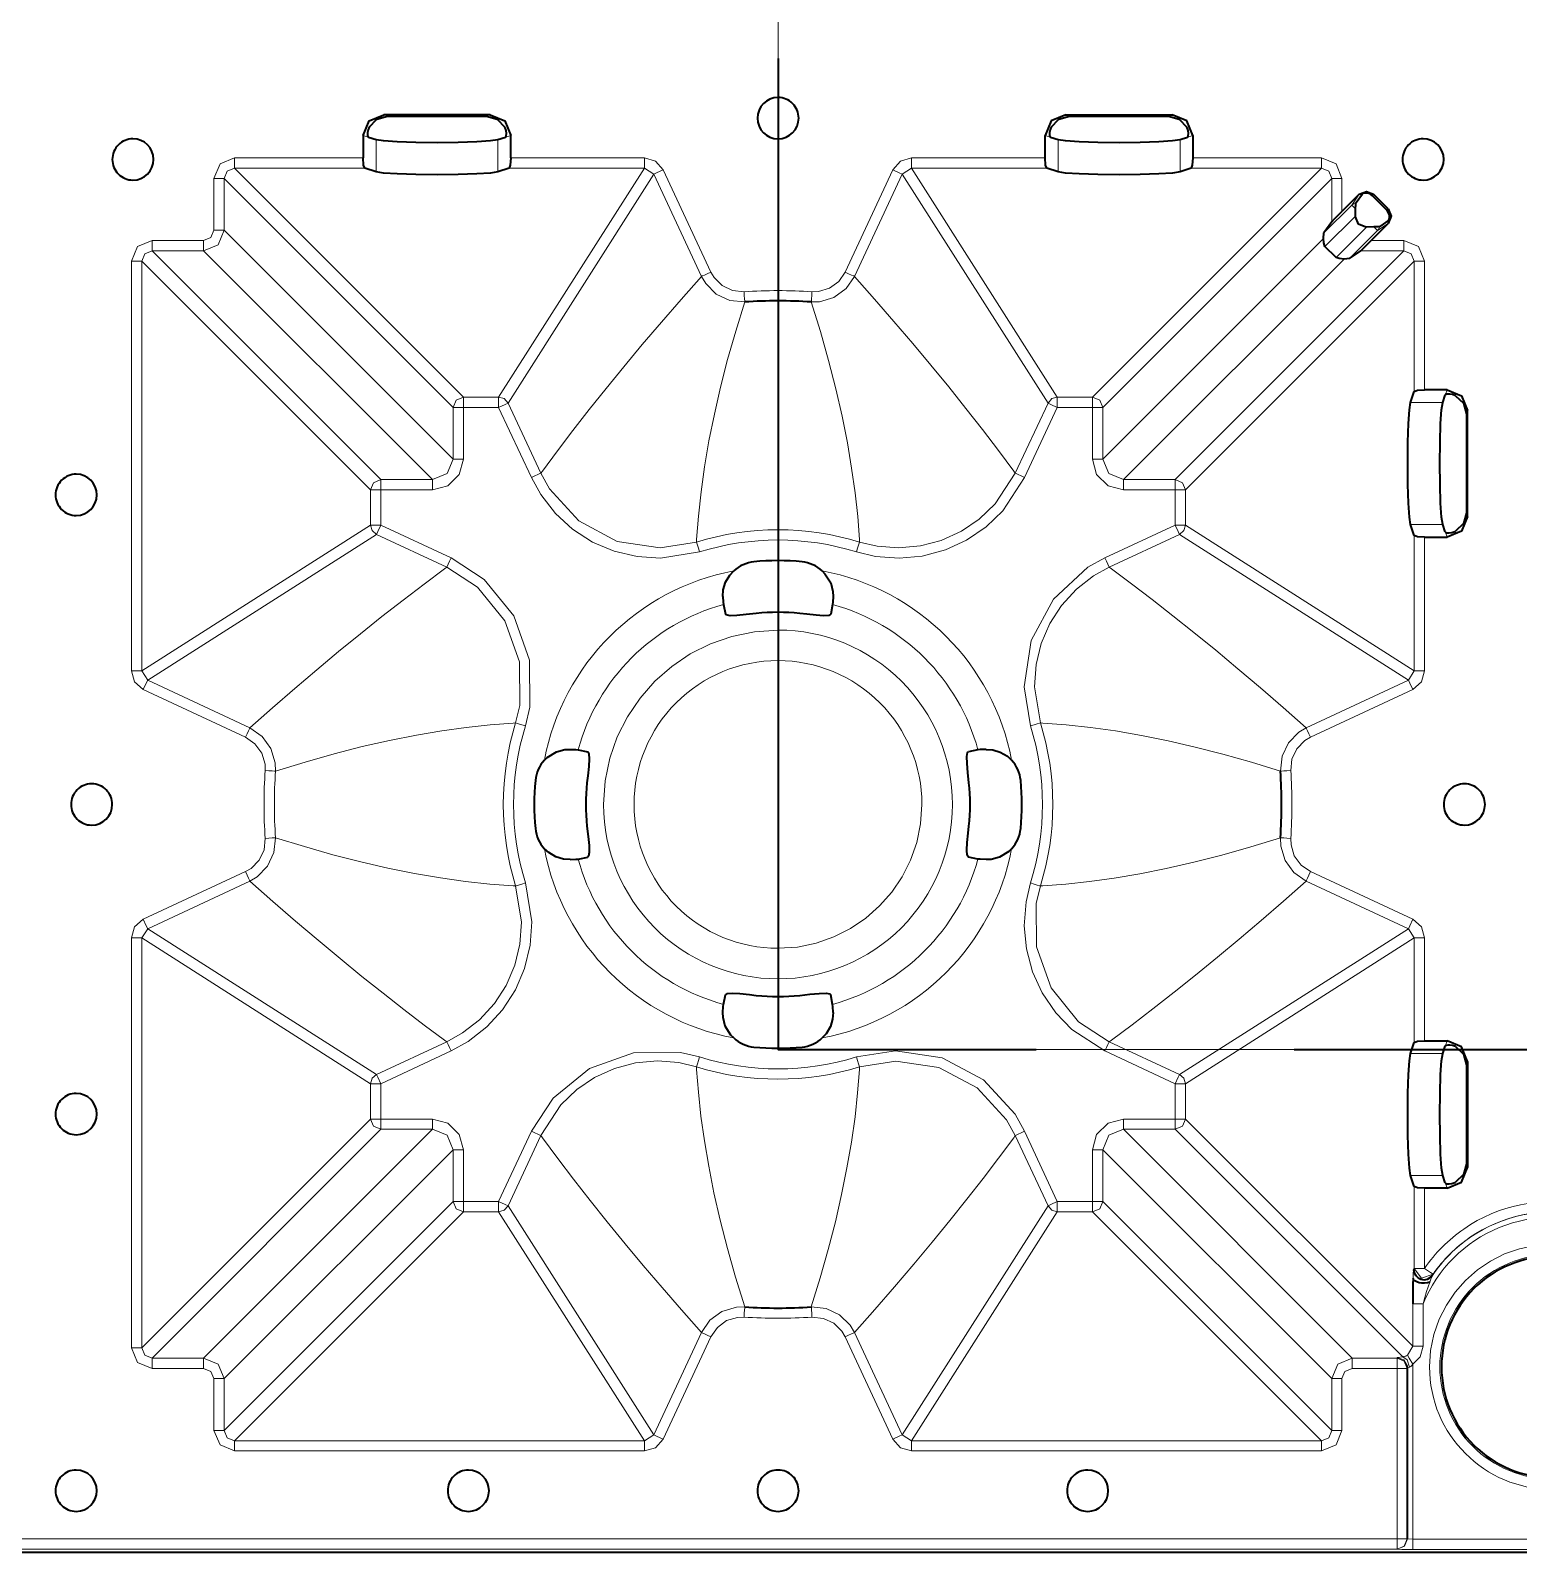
# Model space of a CAD drawing. Header units: millimetres. Extents: x 0 to 2941, y -405 to 1422.
# Drawn here: x 549.1 to 693.3, y 125.7 to 273.2 of the extents above; entities that cross this region are included whole.
import ezdxf

# ---------------------------------------------------------------- set-up
doc = ezdxf.new("R2010")
doc.units = ezdxf.units.MM
doc.layers.add('FINE', color=9, linetype='Continuous')
doc.layers.add('OUTLINE', color=7, linetype='Continuous')

msp = doc.modelspace()

# ---------------------------------------------------------------- linework, layer by layer
at = {"layer": 'FINE', "lineweight": 9}
for p, q in [((621.57, 279.6), (621.57, 256.74)), ((583.39, 265), (583.74, 264.88)), ((593.31, 264.88), (593.67, 265)), ((649.82, 264.88), (649.47, 265)), ((659.75, 265), (659.39, 264.88)), ((581.86, 262.86), (581.38, 263.01)), ((582.62, 259.49), (582.62, 262.59)), ((594.43, 262.59), (594.43, 259.49)), ((595.68, 263.01), (595.19, 262.86)), ((647.46, 263.01), (647.94, 262.86)), ((648.7, 262.59), (648.7, 259.49)), ((660.52, 259.49), (660.52, 262.59)), ((661.27, 262.86), (661.76, 263.01)), ((591.09, 237.67), (568.92, 259.84)), ((568.92, 259.84), (581.54, 259.84)), ((608.63, 259.84), (594.5, 237.67)), ((595.51, 259.84), (608.63, 259.84)), ((608.63, 260.84), (595.68, 260.84)), ((608.63, 259.84), (609.53, 259.26)), ((615.05, 249.78), (610.44, 259.68)), ((633.6, 259.26), (634.51, 259.84)), ((647.46, 260.84), (634.51, 260.84)), ((648.63, 237.67), (634.51, 259.84)), ((634.51, 259.84), (647.62, 259.84)), ((661.59, 259.84), (674.21, 259.84)), ((674.21, 260.84), (661.76, 260.84)), ((566.92, 258.84), (566.92, 253.83)), ((567.92, 258.84), (590.09, 236.67)), ((567.92, 253.83), (567.92, 258.84)), ((595.41, 237.09), (609.53, 259.26)), ((609.53, 259.26), (614.15, 249.36)), ((628.98, 249.36), (633.6, 259.26)), ((653.04, 236.67), (675.21, 258.84)), ((675.21, 258.84), (675.21, 254.64)), ((676.21, 255.66), (676.21, 258.84)), ((677.16, 256.27), (677.86, 257.31)), ((679.27, 257.31), (679.17, 257.16)), ((674.46, 253.57), (677.16, 256.27)), ((677.52, 255.21), (674.56, 252.25)), ((680.54, 255.8), (680.69, 255.9)), ((590.09, 231.66), (567.92, 253.83)), ((675.63, 251.18), (678.58, 254.14)), ((679.65, 253.79), (676.94, 251.08)), ((565.92, 252.84), (560.92, 252.84)), ((674.42, 253.04), (653.04, 231.66)), ((682.21, 252.84), (679.04, 252.84)), ((558.92, 250.84), (558.92, 211.13)), ((559.92, 250.84), (582.09, 228.67)), ((559.92, 211.13), (559.92, 250.84)), ((583.09, 229.67), (560.92, 251.84)), ((655.04, 229.67), (676.41, 251.04)), ((661.04, 228.67), (683.21, 250.84)), ((684.21, 238.38), (684.21, 250.84)), ((591.09, 237.67), (594.5, 237.67)), ((648.63, 237.67), (652.04, 237.67)), ((686.23, 237.9), (686.39, 238.38)), ((590.09, 231.66), (590.09, 236.67)), ((597.67, 229.86), (594.5, 236.67)), ((644.56, 230.28), (647.73, 237.09)), ((653.04, 236.67), (653.04, 231.66)), ((682.86, 237.14), (685.97, 237.14)), ((688.37, 236.37), (688.26, 236.02)), ((598.58, 230.28), (598.74, 230.5)), ((644.4, 230.5), (644.56, 230.28)), ((582.09, 225.26), (582.09, 228.67)), ((583.09, 229.67), (588.1, 229.67)), ((583.09, 228.67), (583.09, 225.26)), ((588.1, 228.67), (583.09, 228.67)), ((655.04, 229.67), (660.04, 229.67)), ((661.04, 228.67), (661.04, 225.26)), ((688.26, 226.44), (688.37, 226.09)), ((582.09, 225.26), (559.92, 211.13)), ((589.47, 221.18), (582.67, 224.35)), ((583.09, 225.26), (589.89, 222.08)), ((653.24, 222.08), (660.04, 225.26)), ((660.46, 224.35), (653.66, 221.18)), ((660.46, 224.35), (682.64, 210.23)), ((683.21, 211.13), (661.04, 225.26)), ((685.97, 225.32), (682.86, 225.32)), ((683.21, 224.25), (683.21, 211.13)), ((686.39, 224.08), (686.23, 224.56)), ((613.68, 223.86), (613.66, 223.61)), ((629.47, 223.61), (629.46, 223.86)), ((684.21, 211.13), (684.21, 224.08)), ((589.26, 221.02), (589.47, 221.18)), ((653.66, 221.18), (653.88, 221.02)), ((560.5, 210.23), (559.92, 211.13)), ((683.21, 211.13), (682.64, 210.23)), ((570.4, 205.61), (560.5, 210.23)), ((682.64, 210.23), (672.73, 205.61)), ((560.07, 209.32), (569.98, 204.7)), ((673.16, 204.7), (683.06, 209.32)), ((596.15, 206.09), (595.9, 206.08)), ((647.24, 206.08), (646.99, 206.09)), ((569.98, 191.68), (560.07, 187.06)), ((560.5, 186.15), (570.4, 190.77)), ((595.9, 190.3), (596.15, 190.29)), ((646.99, 190.29), (647.24, 190.3)), ((672.73, 190.77), (682.64, 186.15)), ((559.92, 185.25), (560.5, 186.15)), ((582.67, 172.03), (560.5, 186.15)), ((682.64, 186.15), (660.46, 172.03)), ((682.64, 186.15), (683.21, 185.25)), ((559.92, 185.25), (582.09, 171.12)), ((559.92, 145.54), (559.92, 185.25)), ((661.04, 171.12), (683.21, 185.25)), ((683.21, 185.25), (683.21, 175.13)), ((684.21, 175.3), (684.21, 185.25)), ((582.67, 172.03), (589.47, 175.2)), ((589.89, 174.3), (583.09, 171.12)), ((589.47, 175.2), (589.26, 175.36)), ((653.88, 175.36), (653.66, 175.2)), ((653.66, 175.2), (660.46, 172.03)), ((685.97, 174.06), (682.86, 174.06)), ((686.39, 175.3), (686.23, 174.82)), ((613.66, 172.77), (613.68, 172.52)), ((629.46, 172.52), (629.47, 172.77)), ((688.26, 172.94), (688.37, 173.29)), ((582.09, 167.71), (582.09, 171.12)), ((661.04, 171.12), (661.04, 167.71)), ((582.09, 167.71), (559.92, 145.54)), ((588.1, 166.72), (565.92, 144.54)), ((588.1, 166.72), (583.09, 166.72)), ((660.04, 166.72), (655.04, 166.72)), ((677.21, 144.54), (655.04, 166.72)), ((660.04, 166.72), (682.09, 144.67)), ((683.07, 145.69), (661.04, 167.71)), ((598.74, 165.88), (598.58, 166.1)), ((644.56, 166.1), (644.4, 165.88)), ((647.73, 159.29), (644.56, 166.1)), ((645.46, 166.52), (648.63, 159.71)), ((567.92, 142.55), (590.09, 164.72)), ((590.09, 159.71), (590.09, 164.72)), ((591.09, 164.72), (591.09, 159.71)), ((653.04, 164.72), (675.21, 142.55)), ((653.04, 164.72), (653.04, 159.71)), ((682.86, 162.24), (685.97, 162.24)), ((688.37, 163.01), (688.26, 163.36)), ((683.21, 161.17), (683.21, 153.24)), ((684.21, 153.24), (684.21, 161)), ((686.23, 161.48), (686.39, 161)), ((590.09, 159.71), (567.92, 137.54)), ((609.53, 137.12), (595.41, 159.29)), ((647.73, 159.29), (633.6, 137.12)), ((675.21, 137.54), (653.04, 159.71)), ((568.92, 136.54), (591.09, 158.72)), ((594.5, 158.72), (591.09, 158.72)), ((594.5, 158.72), (608.63, 136.54)), ((634.51, 136.54), (648.63, 158.72)), ((652.04, 158.72), (648.63, 158.72)), ((652.04, 158.72), (674.21, 136.54)), ((683.07, 149.81), (683.07, 145.69)), ((684.07, 145.69), (684.07, 149.81)), ((614.15, 147.02), (609.53, 137.12)), ((628.08, 146.6), (632.7, 136.7)), ((633.6, 137.12), (628.98, 147.02)), ((565.92, 144.54), (560.92, 144.54)), ((681.54, 144.54), (677.21, 144.54)), ((681.56, 144.6), (681.54, 144.54)), ((682.09, 144.67), (681.56, 144.6)), ((683.07, 145.69), (682.57, 144.82)), ((677.21, 143.55), (681.54, 143.55)), ((681.54, 143.55), (681.54, 127.03)), ((682.54, 143.55), (682.56, 143.6)), ((682.54, 127.03), (682.54, 143.55)), ((682.56, 143.6), (682.55, 143.76)), ((682.56, 143.6), (682.74, 143.67)), ((566.92, 142.55), (566.92, 137.54)), ((567.92, 137.54), (567.92, 142.55)), ((675.21, 142.55), (675.21, 137.54)), ((608.63, 136.54), (568.92, 136.54)), ((609.53, 137.12), (608.63, 136.54)), ((634.51, 136.54), (633.6, 137.12)), ((674.21, 136.54), (634.51, 136.54)), ((568.92, 135.55), (608.63, 135.55)), ((634.51, 135.55), (674.21, 135.55)), ((681.54, 127.03), (131.57, 127.03)), ((682.56, 127.02), (682.54, 127.03)), ((683.06, 127.01), (682.56, 127.02)), ((681.54, 126.03), (681.56, 126.02)), ((710.08, 126.01), (683.06, 126.01))]:
    msp.add_line(p, q, dxfattribs=at)
for points in [[(581.38, 260.84), (568.92, 260.84), (567.51, 260.25), (566.92, 258.84)], [(567.92, 258.84), (568.21, 259.55), (568.92, 259.84)], [(568.92, 260.84), (568.92, 260.15), (568.92, 259.84)], [(608.63, 260.84), (608.63, 260.15), (608.63, 259.84)], [(610.44, 259.68), (609.7, 260.52), (608.63, 260.84)], [(610.44, 259.68), (609.81, 259.39), (609.53, 259.26)], [(632.7, 259.68), (628.08, 249.78), (627.45, 248.86), (626.55, 248.21), (625.48, 247.89), (624.86, 247.87)], [(634.51, 260.84), (633.43, 260.52), (632.7, 259.68)], [(632.7, 259.68), (633.32, 259.39), (633.6, 259.26)], [(634.51, 260.84), (634.51, 260.15), (634.51, 259.84)], [(674.21, 259.84), (652.04, 237.67), (652.75, 237.37), (653.04, 236.67)], [(674.21, 260.84), (674.21, 260.15), (674.21, 259.84)], [(676.21, 258.84), (675.63, 260.25), (674.21, 260.84)], [(674.21, 259.84), (674.92, 259.55), (675.21, 258.84)], [(566.92, 258.84), (567.61, 258.84), (567.92, 258.84)], [(633.6, 259.26), (647.73, 237.09), (648.1, 237.51), (648.63, 237.67)], [(676.21, 258.84), (675.52, 258.84), (675.21, 258.84)], [(677.16, 256.27), (677.35, 256.42), (677.57, 256.51)], [(677.16, 256.27), (677.26, 256.17), (677.52, 255.91)], [(565.92, 251.84), (567.33, 252.42), (567.92, 253.83)], [(566.92, 253.83), (566.63, 253.13), (565.92, 252.84)], [(566.92, 253.83), (567.61, 253.83), (567.92, 253.83)], [(679.29, 254.15), (679.55, 253.89), (679.65, 253.79)], [(680.69, 254.48), (679.65, 253.79), (679.79, 253.98), (679.89, 254.19)], [(560.92, 252.84), (559.51, 252.25), (558.92, 250.84)], [(560.92, 252.84), (560.92, 252.15), (560.92, 251.84)], [(565.92, 252.84), (565.92, 252.15), (565.92, 251.84)], [(682.21, 251.84), (682.21, 252.15), (682.21, 252.84)], [(684.21, 250.84), (683.63, 252.25), (682.21, 252.84)], [(558.92, 250.84), (559.61, 250.84), (559.92, 250.84)], [(559.92, 250.84), (560.21, 251.55), (560.92, 251.84)], [(560.92, 251.84), (565.92, 251.84), (588.1, 229.67)], [(678.02, 251.84), (682.21, 251.84), (660.04, 229.67)], [(682.21, 251.84), (682.92, 251.55), (683.21, 250.84), (683.21, 238.22)], [(684.21, 250.84), (683.52, 250.84), (683.21, 250.84)], [(614.15, 249.36), (612.18, 247.12), (610.27, 244.92), (608.42, 242.75), (606.63, 240.61), (604.91, 238.5), (603.27, 236.45), (601.7, 234.44), (600.19, 232.46), (598.74, 230.5)], [(615.05, 249.78), (614.72, 249.62), (614.43, 249.49), (614.23, 249.4), (614.15, 249.36)], [(614.15, 249.36), (614.56, 248.66), (615.59, 247.64), (616.9, 247.02), (618.34, 246.88)], [(618.28, 247.87), (617.17, 247.99), (616.16, 248.46), (615.37, 249.24), (615.05, 249.78)], [(624.79, 246.88), (625.6, 246.9), (626.99, 247.31), (628.16, 248.17), (628.98, 249.36)], [(628.08, 249.78), (628.41, 249.62), (628.7, 249.49), (628.9, 249.4), (628.98, 249.36)], [(644.4, 230.5), (642.92, 232.49), (641.38, 234.51), (639.77, 236.57), (638.11, 238.65), (636.38, 240.76), (634.62, 242.87), (632.8, 245), (630.92, 247.16), (628.98, 249.36)], [(618.28, 247.87), (618.3, 247.5), (618.32, 247.19), (618.34, 246.97), (618.34, 246.88)], [(624.86, 247.87), (624.83, 247.5), (624.81, 247.19), (624.8, 246.97), (624.79, 246.88)], [(613.68, 223.86), (613.85, 226.12), (614.11, 228.47), (614.45, 230.9), (614.88, 233.41), (615.4, 236), (616, 238.62), (616.69, 241.3), (617.47, 244.06), (618.34, 246.88)], [(624.79, 246.88), (625.68, 244.01), (626.47, 241.21), (627.17, 238.47), (627.77, 235.82), (628.29, 233.23), (628.7, 230.77), (629.04, 228.38), (629.29, 226.08), (629.46, 223.86)], [(621.57, 243.03), (621.57, 174.46), (696.57, 174.46)], [(590.09, 236.67), (590.39, 237.37), (591.09, 237.67)], [(591.09, 236.67), (591.09, 237.35), (591.09, 237.67)], [(594.5, 236.67), (594.5, 237.35), (594.5, 237.67)], [(594.5, 237.67), (595.04, 237.51), (595.41, 237.09), (598.58, 230.28)], [(648.63, 236.67), (648.63, 237.35), (648.63, 237.67)], [(652.04, 236.67), (652.04, 237.35), (652.04, 237.67)], [(594.5, 236.67), (591.09, 236.67), (591.09, 231.66), (590.69, 230.16), (589.59, 229.07), (588.1, 228.67)], [(591.09, 236.67), (590.4, 236.67), (590.09, 236.67)], [(594.5, 236.67), (595.12, 236.96), (595.41, 237.09)], [(652.04, 231.66), (652.04, 236.67), (648.63, 236.67), (645.46, 229.86)], [(648.63, 236.67), (648.01, 236.96), (647.73, 237.09)], [(653.04, 236.67), (652.73, 236.67), (652.04, 236.67)], [(588.1, 229.67), (589.51, 230.25), (590.09, 231.66)], [(591.09, 231.66), (590.4, 231.66), (590.09, 231.66)], [(655.04, 228.67), (653.54, 229.07), (652.44, 230.16), (652.04, 231.66)], [(653.04, 231.66), (652.73, 231.66), (652.04, 231.66)], [(653.04, 231.66), (653.62, 230.25), (655.04, 229.67)], [(597.67, 229.86), (598.01, 230.02), (598.3, 230.15), (598.49, 230.25), (598.58, 230.28)], [(598.58, 230.28), (599.42, 228.76), (602.28, 225.66), (605.99, 223.68), (610.15, 223.05), (613.66, 223.61)], [(629.47, 223.61), (631.17, 223.21), (633.25, 223.04), (635.38, 223.24), (637.39, 223.77), (639.34, 224.66), (641.07, 225.83), (642.61, 227.31), (644.56, 230.28)], [(645.46, 229.86), (645.13, 230.02), (644.84, 230.15), (644.64, 230.25), (644.56, 230.28)], [(582.09, 228.67), (582.39, 229.37), (583.09, 229.67)], [(583.09, 228.67), (582.4, 228.67), (582.09, 228.67)], [(583.09, 228.67), (583.09, 229.35), (583.09, 229.67)], [(588.1, 228.67), (588.1, 229.35), (588.1, 229.67)], [(613.96, 222.66), (610.17, 222.05), (607.93, 222.2), (605.68, 222.74), (603.61, 223.62), (601.67, 224.87), (600.01, 226.39), (598.59, 228.21), (597.67, 229.86)], [(645.46, 229.86), (643.36, 226.65), (641.74, 225.09), (639.83, 223.79), (637.79, 222.85), (635.55, 222.25), (633.32, 222.05), (631.01, 222.22), (629.17, 222.66)], [(655.04, 229.67), (655.04, 229.35), (655.04, 228.67)], [(660.04, 225.26), (660.04, 228.67), (655.04, 228.67)], [(660.04, 229.67), (660.04, 229.35), (660.04, 228.67)], [(660.04, 229.67), (660.75, 229.37), (661.04, 228.67)], [(661.04, 228.67), (660.73, 228.67), (660.04, 228.67)], [(560.5, 210.23), (582.67, 224.35), (582.25, 224.72), (582.09, 225.26)], [(583.09, 225.26), (582.4, 225.26), (582.09, 225.26)], [(583.09, 225.26), (582.8, 224.63), (582.67, 224.35)], [(661.04, 225.26), (660.73, 225.26), (660.04, 225.26)], [(660.46, 224.35), (660.33, 224.63), (660.04, 225.26)], [(661.04, 225.26), (660.88, 224.72), (660.46, 224.35)], [(613.96, 222.66), (613.85, 223.01), (613.76, 223.31), (613.69, 223.52), (613.66, 223.61)], [(629.17, 222.66), (629.28, 223.01), (629.38, 223.31), (629.44, 223.52), (629.47, 223.61)], [(589.89, 222.08), (589.74, 221.75), (589.6, 221.46), (589.51, 221.26), (589.47, 221.18)], [(589.89, 222.08), (593.11, 219.99), (595.97, 216.46), (597.5, 212.18), (597.53, 207.63), (597.1, 205.8)], [(646.03, 205.8), (645.42, 209.58), (646.11, 214.08), (648.25, 218.09), (651.59, 221.17), (653.24, 222.08)], [(653.66, 221.18), (653.62, 221.26), (653.53, 221.46), (653.39, 221.75), (653.24, 222.08)], [(589.26, 221.02), (587.27, 219.54), (585.24, 218), (583.19, 216.4), (581.11, 214.73), (579, 213), (576.89, 211.24), (574.76, 209.42), (572.59, 207.55), (570.4, 205.61)], [(596.15, 206.09), (596.55, 207.79), (596.52, 212), (595.1, 215.97), (592.45, 219.24), (589.47, 221.18)], [(653.66, 221.18), (652.13, 220.33), (650.49, 219.06), (649.04, 217.48), (647.9, 215.73), (647.06, 213.77), (646.57, 211.74), (646.42, 209.6), (646.99, 206.09)], [(672.73, 205.61), (670.5, 207.58), (668.3, 209.49), (666.13, 211.34), (663.99, 213.13), (661.87, 214.85), (659.83, 216.48), (657.82, 218.06), (655.83, 219.57), (653.88, 221.02)], [(558.92, 211.13), (559.61, 211.13), (559.92, 211.13)], [(558.92, 211.13), (559.23, 210.06), (560.07, 209.32)], [(683.06, 209.32), (683.9, 210.06), (684.21, 211.13)], [(684.21, 211.13), (683.52, 211.13), (683.21, 211.13)], [(560.07, 209.32), (560.36, 209.94), (560.5, 210.23)], [(683.06, 209.32), (682.77, 209.94), (682.64, 210.23)], [(569.98, 204.7), (570.13, 205.04), (570.27, 205.33), (570.36, 205.53), (570.4, 205.61)], [(572.88, 201.41), (572.86, 202.23), (572.44, 203.61), (571.59, 204.78), (570.4, 205.61)], [(572.88, 201.41), (575.75, 202.3), (578.55, 203.09), (581.28, 203.79), (583.94, 204.39), (586.53, 204.91), (588.99, 205.33), (591.37, 205.66), (593.68, 205.91), (595.9, 206.08)], [(597.1, 205.8), (596.75, 205.91), (596.44, 206), (596.23, 206.07), (596.15, 206.09)], [(646.99, 206.09), (646.9, 206.07), (646.69, 206), (646.39, 205.91), (646.03, 205.8)], [(647.24, 206.08), (649.5, 205.91), (651.85, 205.65), (654.28, 205.31), (656.79, 204.88), (659.38, 204.35), (662, 203.75), (664.68, 203.06), (667.43, 202.28), (670.25, 201.41)], [(672.73, 205.61), (672.03, 205.2), (671.02, 204.17), (670.4, 202.86), (670.25, 201.41)], [(673.16, 204.7), (673, 205.04), (672.86, 205.33), (672.77, 205.53), (672.73, 205.61)], [(569.98, 204.7), (570.89, 204.07), (571.55, 203.17), (571.87, 202.1), (571.88, 201.48)], [(671.25, 201.48), (671.36, 202.59), (671.84, 203.59), (672.62, 204.39), (673.16, 204.7)], [(571.88, 201.48), (572.25, 201.46), (572.57, 201.44), (572.79, 201.42), (572.88, 201.41)], [(671.25, 201.48), (670.88, 201.46), (670.56, 201.44), (670.34, 201.42), (670.25, 201.41)], [(571.88, 194.9), (571.77, 193.79), (571.3, 192.79), (570.52, 191.99), (569.98, 191.68)], [(570.4, 190.77), (571.1, 191.18), (572.12, 192.22), (572.73, 193.53), (572.88, 194.97)], [(571.88, 194.9), (572.25, 194.92), (572.57, 194.95), (572.79, 194.96), (572.88, 194.97)], [(595.9, 190.3), (593.64, 190.48), (591.29, 190.73), (588.86, 191.07), (586.34, 191.51), (583.75, 192.03), (581.14, 192.63), (578.45, 193.32), (575.7, 194.1), (572.88, 194.97)], [(670.25, 194.97), (667.38, 194.08), (664.58, 193.29), (661.85, 192.59), (659.19, 191.99), (656.61, 191.47), (654.14, 191.05), (651.76, 190.72), (649.46, 190.47), (647.24, 190.3)], [(671.25, 194.9), (670.88, 194.92), (670.56, 194.95), (670.34, 194.96), (670.25, 194.97)], [(670.25, 194.97), (670.28, 194.15), (670.69, 192.77), (671.54, 191.6), (672.73, 190.77)], [(683.06, 187.06), (673.16, 191.68), (672.24, 192.31), (671.59, 193.21), (671.27, 194.28), (671.25, 194.9)], [(569.98, 191.68), (570.13, 191.34), (570.27, 191.06), (570.36, 190.86), (570.4, 190.77)], [(570.4, 190.77), (572.63, 188.8), (574.83, 186.89), (577.01, 185.04), (579.15, 183.25), (581.26, 181.53), (583.3, 179.9), (585.32, 178.33), (587.3, 176.81), (589.26, 175.36)], [(589.47, 175.2), (591, 176.05), (592.65, 177.32), (594.1, 178.9), (595.23, 180.65), (596.07, 182.62), (596.56, 184.64), (596.71, 186.78), (596.15, 190.29)], [(597.1, 190.58), (597.71, 186.8), (597.56, 184.55), (597.02, 182.3), (596.14, 180.23), (594.89, 178.29), (593.37, 176.63), (591.54, 175.21), (589.89, 174.3)], [(597.1, 190.58), (596.75, 190.47), (596.44, 190.38), (596.23, 190.31), (596.15, 190.29)], [(653.24, 174.3), (650.03, 176.39), (648.47, 178.01), (647.16, 179.93), (646.23, 181.97), (645.63, 184.2), (645.42, 186.44), (645.6, 188.75), (646.03, 190.58)], [(646.99, 190.29), (646.9, 190.31), (646.69, 190.38), (646.39, 190.47), (646.03, 190.58)], [(646.99, 190.29), (646.59, 188.59), (646.61, 184.38), (648.03, 180.41), (650.69, 177.14), (653.66, 175.2)], [(653.88, 175.36), (655.87, 176.84), (657.89, 178.38), (659.94, 179.99), (662.02, 181.65), (664.14, 183.38), (666.24, 185.14), (668.38, 186.96), (670.54, 188.83), (672.73, 190.77)], [(673.16, 191.68), (673, 191.34), (672.86, 191.06), (672.77, 190.86), (672.73, 190.77)], [(560.07, 187.06), (559.23, 186.32), (558.92, 185.25)], [(560.07, 187.06), (560.36, 186.44), (560.5, 186.15)], [(683.06, 187.06), (682.77, 186.44), (682.64, 186.15)], [(684.21, 185.25), (683.9, 186.32), (683.06, 187.06)], [(558.92, 185.25), (559.61, 185.25), (559.92, 185.25)], [(558.92, 185.25), (558.92, 145.54), (559.51, 144.13), (560.92, 143.55)], [(684.21, 185.25), (683.52, 185.25), (683.21, 185.25)], [(589.89, 174.3), (589.74, 174.63), (589.6, 174.92), (589.51, 175.12), (589.47, 175.2)], [(597.67, 166.52), (599.77, 169.73), (603.3, 172.59), (607.58, 174.13), (612.12, 174.16), (613.96, 173.72)], [(629.17, 173.72), (632.96, 174.33), (637.46, 173.65), (641.47, 171.51), (644.55, 168.17), (645.46, 166.52)], [(653.66, 175.2), (653.62, 175.12), (653.53, 174.92), (653.39, 174.63), (653.24, 174.3)], [(655.04, 167.71), (660.04, 167.71), (660.04, 171.12), (653.24, 174.3)], [(613.66, 172.77), (611.96, 173.17), (609.89, 173.34), (607.75, 173.14), (605.74, 172.61), (603.79, 171.72), (602.07, 170.56), (600.52, 169.07), (598.58, 166.1)], [(613.66, 172.77), (613.69, 172.86), (613.76, 173.07), (613.85, 173.37), (613.96, 173.72)], [(629.47, 172.77), (629.44, 172.86), (629.38, 173.07), (629.28, 173.37), (629.17, 173.72)], [(644.56, 166.1), (643.71, 167.62), (640.86, 170.72), (637.14, 172.7), (632.98, 173.33), (629.47, 172.77)], [(582.09, 171.12), (582.25, 171.66), (582.67, 172.03)], [(583.09, 171.12), (582.4, 171.12), (582.09, 171.12)], [(583.09, 171.12), (582.8, 171.75), (582.67, 172.03)], [(583.09, 171.12), (583.09, 167.71), (588.1, 167.71)], [(618.34, 149.5), (617.46, 152.37), (616.67, 155.17), (615.97, 157.91), (615.36, 160.57), (614.85, 163.15), (614.43, 165.61), (614.1, 168), (613.85, 170.3), (613.68, 172.52)], [(629.46, 172.52), (629.28, 170.26), (629.03, 167.91), (628.68, 165.48), (628.25, 162.97), (627.73, 160.38), (627.13, 157.76), (626.44, 155.08), (625.66, 152.32), (624.79, 149.5)], [(660.46, 172.03), (660.33, 171.75), (660.04, 171.12)], [(661.04, 171.12), (660.73, 171.12), (660.04, 171.12)], [(660.46, 172.03), (660.88, 171.66), (661.04, 171.12)], [(560.92, 144.54), (583.09, 166.72), (582.39, 167.01), (582.09, 167.71)], [(583.09, 167.71), (582.4, 167.71), (582.09, 167.71)], [(583.09, 167.71), (583.09, 167.03), (583.09, 166.72)], [(588.1, 167.71), (589.59, 167.31), (590.69, 166.22), (591.09, 164.72)], [(588.1, 167.71), (588.1, 167.03), (588.1, 166.72)], [(590.09, 164.72), (589.51, 166.13), (588.1, 166.72)], [(652.04, 164.72), (652.44, 166.22), (653.54, 167.31), (655.04, 167.71)], [(655.04, 166.72), (653.62, 166.13), (653.04, 164.72)], [(655.04, 166.72), (655.04, 167.03), (655.04, 167.71)], [(661.04, 167.71), (660.73, 167.71), (660.04, 167.71)], [(660.04, 166.72), (660.04, 167.03), (660.04, 167.71)], [(661.04, 167.71), (660.75, 167.01), (660.04, 166.72)], [(591.09, 159.71), (594.5, 159.71), (597.67, 166.52)], [(598.58, 166.1), (595.41, 159.29), (595.04, 158.87), (594.5, 158.72)], [(598.58, 166.1), (598.49, 166.14), (598.3, 166.23), (598.01, 166.36), (597.67, 166.52)], [(598.74, 165.88), (600.22, 163.89), (601.76, 161.87), (603.36, 159.82), (605.03, 157.73), (606.76, 155.62), (608.51, 153.51), (610.33, 151.38), (612.21, 149.22), (614.15, 147.02)], [(628.98, 147.02), (630.96, 149.26), (632.87, 151.46), (634.72, 153.63), (636.5, 155.77), (638.23, 157.88), (639.86, 159.93), (641.43, 161.94), (642.94, 163.93), (644.4, 165.88)], [(644.56, 166.1), (644.64, 166.14), (644.84, 166.23), (645.13, 166.36), (645.46, 166.52)], [(591.09, 164.72), (590.4, 164.72), (590.09, 164.72)], [(648.63, 159.71), (652.04, 159.71), (652.04, 164.72)], [(653.04, 164.72), (652.73, 164.72), (652.04, 164.72)], [(591.09, 159.71), (590.4, 159.71), (590.09, 159.71)], [(591.09, 158.72), (590.39, 159.01), (590.09, 159.71)], [(591.09, 158.72), (591.09, 159.03), (591.09, 159.71)], [(595.41, 159.29), (595.12, 159.42), (594.5, 159.71)], [(594.5, 158.72), (594.5, 159.03), (594.5, 159.71)], [(647.73, 159.29), (648.01, 159.42), (648.63, 159.71)], [(648.63, 158.72), (648.1, 158.87), (647.73, 159.29)], [(648.63, 158.72), (648.63, 159.03), (648.63, 159.71)], [(653.04, 159.71), (652.73, 159.71), (652.04, 159.71)], [(652.04, 158.72), (652.04, 159.03), (652.04, 159.71)], [(653.04, 159.71), (652.75, 159.01), (652.04, 158.72)], [(683.21, 153.24), (683.15, 153.12), (683.13, 153.01), (683.12, 152.8), (683.1, 152.26)], [(684.21, 153.24), (683.52, 153.24), (683.21, 153.24)], [(683.21, 153.24), (683.92, 152.29), (685.03, 152.67)], [(684.21, 153.24), (684.79, 152.84), (685.03, 152.67)], [(684.71, 151.89), (684.82, 152.19), (684.9, 152.39), (684.95, 152.5), (684.97, 152.54), (684.98, 152.56)], [(684.98, 152.56), (685.03, 152.67), (685.03, 152.67)], [(684.07, 149.81), (684.23, 150.41), (684.41, 151), (684.55, 151.44), (684.71, 151.89)], [(618.34, 149.5), (617.53, 149.48), (616.14, 149.07), (614.97, 148.21), (614.15, 147.02)], [(618.28, 148.51), (618.3, 148.88), (618.32, 149.19), (618.34, 149.41), (618.34, 149.5)], [(624.86, 148.51), (624.83, 148.88), (624.81, 149.19), (624.8, 149.41), (624.79, 149.5)], [(628.98, 147.02), (628.57, 147.72), (627.54, 148.74), (626.23, 149.36), (624.79, 149.5)], [(683.07, 149.81), (683.38, 149.81), (684.07, 149.81)], [(610.44, 136.7), (615.05, 146.6), (615.69, 147.52), (616.59, 148.17), (617.65, 148.49), (618.28, 148.51)], [(624.86, 148.51), (625.96, 148.39), (626.97, 147.92), (627.76, 147.14), (628.08, 146.6)], [(615.05, 146.6), (614.72, 146.76), (614.43, 146.89), (614.23, 146.99), (614.15, 147.02)], [(628.08, 146.6), (628.41, 146.76), (628.7, 146.89), (628.9, 146.99), (628.98, 147.02)], [(558.92, 145.54), (559.61, 145.54), (559.92, 145.54)], [(560.92, 144.54), (560.21, 144.83), (559.92, 145.54)], [(560.92, 143.55), (560.92, 144.23), (560.92, 144.54)], [(565.92, 143.55), (565.92, 144.23), (565.92, 144.54)], [(567.92, 142.55), (567.33, 143.96), (565.92, 144.54)], [(677.21, 144.54), (675.8, 143.96), (675.21, 142.55)], [(677.21, 143.55), (677.21, 144.23), (677.21, 144.54)], [(681.54, 143.55), (681.54, 144.23), (681.54, 144.54)], [(682.54, 143.55), (682.25, 144.25), (681.54, 144.54)], [(682.55, 143.76), (682.21, 144.36), (681.56, 144.6)], [(682.57, 144.82), (682.43, 144.75), (682.38, 144.73), (682.21, 144.69), (682.18, 144.68), (682.09, 144.67)], [(682.74, 143.67), (682.54, 144.36), (682.09, 144.67)], [(682.57, 144.82), (682.72, 144.54), (683.06, 143.95)], [(683.06, 143.95), (683.8, 144.68), (684.07, 145.69)], [(683.07, 145.69), (683.38, 145.69), (684.07, 145.69)], [(560.92, 143.55), (565.92, 143.55), (566.63, 143.25), (566.92, 142.55)], [(676.21, 137.54), (676.21, 142.55), (676.5, 143.25), (677.21, 143.55)], [(682.54, 143.55), (682.24, 143.55), (681.54, 143.55)], [(682.74, 143.67), (682.76, 143.67), (682.79, 143.69), (682.88, 143.74), (682.93, 143.78), (683.06, 143.95)], [(683.06, 143.95), (683.06, 127.01), (710.08, 127.01)], [(566.92, 142.55), (567.61, 142.55), (567.92, 142.55)], [(676.21, 142.55), (675.52, 142.55), (675.21, 142.55)], [(566.92, 137.54), (567.61, 137.54), (567.92, 137.54)], [(566.92, 137.54), (567.51, 136.13), (568.92, 135.55)], [(568.92, 136.54), (568.21, 136.83), (567.92, 137.54)], [(675.21, 137.54), (674.92, 136.83), (674.21, 136.54)], [(674.21, 135.55), (675.63, 136.13), (676.21, 137.54)], [(676.21, 137.54), (675.52, 137.54), (675.21, 137.54)], [(568.92, 135.55), (568.92, 136.23), (568.92, 136.54)], [(608.63, 135.55), (609.7, 135.86), (610.44, 136.7)], [(608.63, 135.55), (608.63, 136.23), (608.63, 136.54)], [(610.44, 136.7), (609.81, 136.99), (609.53, 137.12)], [(632.7, 136.7), (633.32, 136.99), (633.6, 137.12)], [(632.7, 136.7), (633.43, 135.86), (634.51, 135.55)], [(634.51, 135.55), (634.51, 136.23), (634.51, 136.54)], [(674.21, 135.55), (674.21, 136.23), (674.21, 136.54)], [(681.54, 126.03), (681.54, 126.33), (681.54, 127.03)], [(682.54, 127.03), (682.24, 127.03), (681.54, 127.03)], [(681.54, 126.03), (682.25, 126.32), (682.54, 127.03)], [(682.56, 127.02), (682.27, 126.31), (681.56, 126.02)], [(683.06, 127.01), (683.06, 126.3), (683.06, 126.01)], [(131.57, 125.7), (131.57, 126.03), (681.54, 126.03)], [(681.56, 126.02), (682.01, 126.01), (683.06, 126.01)]]:
    msp.add_lwpolyline(points, dxfattribs=at)
for points in [[(624.86, 247.87, 0.033061), (618.28, 247.87)], [(629.47, 223.61, 0.151877), (613.66, 223.61)], [(629.17, 222.66, 0.151862), (613.96, 222.66)], [(617.28, 220.82, 0.308302), (598.93, 202.48)], [(644.2, 202.48, 0.308303), (625.86, 220.82)], [(616.28, 217.56, 0.26541), (602.2, 203.48)], [(640.94, 203.48, 0.265422), (626.86, 217.56)], [(596.15, 206.09, 0.151875), (596.15, 190.29)], [(597.1, 205.8, 0.151878), (597.1, 190.58)], [(646.03, 190.58, 0.151878), (646.03, 205.8)], [(646.99, 190.29, 0.151872), (646.99, 206.09)], [(571.88, 201.48, 0.033098), (571.88, 194.9)], [(572.88, 201.41, 0.033096), (572.88, 194.97)], [(671.25, 194.9, 0.033078), (671.25, 201.48)], [(598.93, 193.9, 0.308303), (617.28, 175.56)], [(625.86, 175.56, 0.308302), (644.2, 193.9)], [(602.2, 192.9, 0.265413), (616.28, 178.82)], [(626.86, 178.82, 0.265411), (640.94, 192.9)], [(613.66, 172.77, 0.151877), (629.47, 172.77)], [(613.96, 173.72, 0.151867), (629.17, 173.72)], [(708.92, 153.24, 0.414203), (688.01, 157.05, 0.090203), (684.21, 153.24)], [(709.07, 145.69), (709.07, 149.81, 0.414208), (691.44, 157.19, 0.200807), (684.07, 149.81)], [(708.15, 152.56, 0.414219), (688.69, 156.28, 0.094604), (684.98, 152.56)], [(708.1, 152.67, 0.414211), (688.58, 156.22, 0.090198), (685.03, 152.67)], [(618.28, 148.51, 0.033061), (624.86, 148.51)]]:
    msp.add_lwpolyline(points, format="xyb", dxfattribs=at)
for points in [[(604.67, 198.19, 0.414214), (621.57, 181.29, 0.414214), (638.47, 198.19, 0.414214), (621.57, 215.09), (619.29, 214.93), (617.1, 214.48), (615.02, 213.75), (613.07, 212.77), (611.27, 211.55), (609.64, 210.12), (608.21, 208.49), (606.99, 206.69), (606, 204.74), (605.28, 202.66), (604.82, 200.47)], [(635.51, 198.19, 0.414215), (621.57, 212.13, 0.414215), (607.62, 198.19, 0.414215), (621.57, 184.25), (623.45, 184.37), (625.26, 184.75), (626.97, 185.35), (628.58, 186.16), (630.07, 187.17), (631.41, 188.35), (632.59, 189.69), (633.6, 191.18), (634.41, 192.78), (635.01, 194.5), (635.38, 196.31)], [(684.69, 143.69, 0.414207), (696.57, 131.81, 0.414216), (708.44, 143.69, 0.414216), (696.57, 155.57), (694.96, 155.46), (693.42, 155.14), (691.96, 154.63), (690.59, 153.94), (689.33, 153.08), (688.18, 152.07), (687.18, 150.93), (686.32, 149.67), (685.63, 148.3), (685.12, 146.83), (684.8, 145.29)], [(707.45, 143.69, 0.414218), (696.57, 154.57, 0.414214), (685.69, 143.69, 0.414214), (696.57, 132.81), (698.03, 132.91), (699.44, 133.2), (700.78, 133.67), (702.04, 134.31), (703.2, 135.09), (704.24, 136.01), (705.17, 137.06), (705.95, 138.22), (706.58, 139.47), (707.05, 140.81), (707.35, 142.22)]]:
    msp.add_lwpolyline(points, format="xyb", close=True, dxfattribs=at)
at = {"layer": 'OUTLINE', "lineweight": 40}
for p, q in [((593.67, 265), (583.39, 265)), ((649.47, 265), (659.75, 265)), ((649.82, 264.88), (659.39, 264.88)), ((581.38, 263.01), (581.38, 260.84)), ((581.86, 262.86), (581.89, 262.82)), ((582.62, 262.59), (581.89, 262.82)), ((595.16, 262.82), (594.43, 262.59)), ((595.16, 262.82), (595.19, 262.86)), ((595.68, 260.84), (595.68, 263.01)), ((647.46, 260.84), (647.46, 263.01)), ((647.94, 262.86), (647.98, 262.82)), ((648.7, 262.59), (647.98, 262.82)), ((661.24, 262.82), (661.27, 262.86)), ((661.76, 263.01), (661.76, 260.84)), ((582.62, 259.49), (581.54, 259.84)), ((595.51, 259.84), (594.43, 259.49)), ((677.86, 257.31), (676.21, 255.66)), ((677.57, 256.51), (678.2, 257.36)), ((680.51, 255.82), (679.2, 257.14)), ((680.69, 255.9), (679.27, 257.31)), ((677.52, 255.21), (677.52, 255.91)), ((677.52, 255.14), (677.52, 255.21)), ((680.54, 255.8), (680.51, 255.82)), ((675.21, 254.64), (674.46, 253.57)), ((678.58, 254.14), (678.51, 254.14)), ((679.29, 254.15), (678.58, 254.14)), ((679.04, 252.84), (680.69, 254.48)), ((674.42, 253.04), (674.46, 253.57)), ((676.94, 251.08), (676.41, 251.04)), ((676.94, 251.08), (678.02, 251.84)), ((682.86, 237.14), (683.21, 238.22)), ((686.39, 238.38), (684.21, 238.38)), ((685.97, 237.14), (686.2, 237.86)), ((686.23, 237.9), (686.2, 237.86)), ((688.37, 226.09), (688.37, 236.37)), ((683.21, 224.25), (682.86, 225.32)), ((686.2, 224.6), (686.23, 224.56)), ((684.21, 224.08), (686.39, 224.08)), ((616.28, 217.56), (616.47, 216.63)), ((602.2, 203.48), (603.13, 203.29)), ((640.94, 203.48), (640.01, 203.29)), ((602.2, 192.9), (603.13, 193.09)), ((640.94, 192.9), (640.01, 193.09)), ((626.86, 178.82), (626.67, 179.75)), ((671.57, 174.46), (696.57, 174.46)), ((682.86, 174.06), (683.21, 175.13)), ((684.21, 175.3), (686.39, 175.3)), ((685.97, 174.06), (686.2, 174.78)), ((686.23, 174.82), (686.2, 174.78)), ((688.26, 172.94), (688.26, 163.36)), ((688.37, 173.29), (688.37, 163.01)), ((683.21, 161.17), (682.86, 162.24)), ((686.39, 161), (684.21, 161)), ((686.2, 161.52), (686.23, 161.48)), ((682.56, 127.02), (682.56, 143.6)), ((1261.57, 125.7), (131.57, 125.7))]:
    msp.add_line(p, q, dxfattribs=at)
for points in [[(621.57, 270.46), (621.57, 174.46), (646.57, 174.46)], [(581.38, 263.01), (581.96, 264.42), (583.39, 265)], [(581.96, 263.82), (582.7, 264.6), (583.74, 264.88)], [(583.74, 264.88), (593.31, 264.88), (594.35, 264.6), (595.09, 263.82)], [(593.67, 265), (595.09, 264.42), (595.68, 263.01)], [(649.47, 265), (648.04, 264.42), (647.46, 263.01)], [(648.04, 263.82), (648.78, 264.6), (649.82, 264.88)], [(659.39, 264.88), (660.44, 264.6), (661.17, 263.82)], [(661.76, 263.01), (661.17, 264.42), (659.75, 265)], [(581.96, 263.82), (581.85, 263.55), (581.8, 263.29), (581.8, 263.07), (581.83, 262.91), (581.86, 262.86)], [(594.43, 262.59), (593.72, 262.48), (592.38, 262.39), (590.58, 262.33), (588.53, 262.31), (586.47, 262.33), (584.67, 262.39), (583.33, 262.48), (582.62, 262.59)], [(595.19, 262.86), (595.24, 262.99), (595.26, 263.22), (595.22, 263.49), (595.13, 263.75), (595.09, 263.82)], [(648.04, 263.82), (647.93, 263.55), (647.88, 263.29), (647.88, 263.07), (647.91, 262.91), (647.94, 262.86)], [(661.24, 262.82), (660.52, 262.59), (659.8, 262.48), (658.46, 262.39), (656.66, 262.33), (654.61, 262.31), (652.55, 262.33), (650.75, 262.39), (649.41, 262.48), (648.7, 262.59)], [(661.27, 262.86), (661.32, 262.99), (661.34, 263.22), (661.3, 263.49), (661.21, 263.75), (661.17, 263.82)], [(581.54, 259.84), (581.42, 260.15), (581.38, 260.84)], [(595.68, 260.84), (595.63, 260.15), (595.51, 259.84)], [(647.62, 259.84), (647.5, 260.15), (647.46, 260.84)], [(661.59, 259.84), (660.52, 259.49), (659.8, 259.37), (658.46, 259.28), (656.66, 259.22), (654.61, 259.2), (652.55, 259.22), (650.75, 259.28), (649.41, 259.37), (648.7, 259.49), (647.62, 259.84)], [(661.76, 260.84), (661.71, 260.15), (661.59, 259.84)], [(594.43, 259.49), (593.72, 259.37), (592.38, 259.28), (590.58, 259.22), (588.53, 259.2), (586.47, 259.22), (584.67, 259.28), (583.33, 259.37), (582.62, 259.49)], [(677.86, 257.31), (678.57, 257.6), (679.27, 257.31)], [(679.2, 257.14), (679.17, 257.16), (678.97, 257.32), (678.75, 257.41), (678.55, 257.43), (678.38, 257.42), (678.24, 257.39), (678.2, 257.36)], [(675.21, 254.64), (675.52, 254.97), (676.21, 255.66)], [(677.52, 255.91), (677.54, 256.33), (677.57, 256.51)], [(680.74, 254.82), (680.77, 254.9), (680.81, 255.08), (680.8, 255.29), (680.73, 255.53), (680.6, 255.73), (680.54, 255.8)], [(680.69, 255.9), (680.98, 255.19), (680.69, 254.48)], [(678.51, 254.14), (677.81, 254.43), (677.52, 255.14)], [(680.74, 254.82), (679.89, 254.19), (679.71, 254.17), (679.29, 254.15)], [(676.41, 251.04), (675.95, 251.08), (675.63, 251.18), (674.56, 252.25), (674.45, 252.62), (674.42, 253.04)], [(679.04, 252.84), (678.35, 252.15), (678.02, 251.84)], [(683.21, 238.22), (683.52, 238.33), (684.21, 238.38)], [(687.2, 237.8), (686.93, 237.91), (686.67, 237.96), (686.45, 237.96), (686.29, 237.93), (686.23, 237.9)], [(686.39, 238.38), (687.79, 237.79), (688.37, 236.37)], [(687.2, 237.8), (687.97, 237.06), (688.26, 236.02)], [(682.86, 225.32), (682.75, 226.03), (682.66, 227.37), (682.6, 229.18), (682.58, 231.23), (682.6, 233.28), (682.66, 235.09), (682.75, 236.43), (682.86, 237.14)], [(686.2, 224.6), (685.97, 225.32), (685.86, 226.03), (685.77, 227.37), (685.71, 229.18), (685.69, 231.23), (685.71, 233.28), (685.77, 235.09), (685.86, 236.43), (685.97, 237.14)], [(688.26, 236.02), (688.26, 226.44), (687.97, 225.4), (687.2, 224.66)], [(688.37, 226.09), (687.79, 224.67), (686.39, 224.08)], [(684.21, 224.08), (683.52, 224.13), (683.21, 224.25)], [(686.23, 224.56), (686.37, 224.52), (686.59, 224.5), (686.86, 224.53), (687.13, 224.63), (687.2, 224.66)], [(616.22, 218.34), (616.27, 218.99), (616.49, 219.72), (616.9, 220.41), (617.28, 220.82)], [(625.86, 220.82), (626.12, 220.55), (626.67, 219.66), (626.89, 218.84), (626.91, 218.34)], [(616.22, 218.34), (616.25, 217.78), (616.28, 217.56)], [(626.91, 218.34), (626.88, 217.78), (626.86, 217.56)], [(626.86, 217.56), (626.67, 216.63), (626.48, 216.51), (625.99, 216.48), (625.26, 216.52), (624.35, 216.62), (623.67, 216.69)], [(619.46, 216.69), (618.47, 216.58), (617.58, 216.5), (616.92, 216.48), (616.54, 216.55), (616.47, 216.63)], [(598.93, 202.48), (599.21, 202.75), (600.1, 203.29), (600.92, 203.51), (601.42, 203.53), (601.97, 203.5), (602.2, 203.48)], [(603.13, 203.29), (603.25, 203.1), (603.28, 202.61), (603.23, 201.88), (603.14, 200.97), (603.06, 200.29)], [(640.07, 200.29), (639.96, 201.29), (639.88, 202.17), (639.86, 202.84), (639.92, 203.22), (640.01, 203.29)], [(641.72, 203.53), (641.16, 203.5), (640.94, 203.48)], [(641.72, 203.53), (642.37, 203.49), (643.1, 203.27), (643.79, 202.86), (644.2, 202.48)], [(603.06, 196.09), (603.17, 195.09), (603.26, 194.21), (603.28, 193.54), (603.21, 193.17), (603.13, 193.09)], [(640.01, 193.09), (639.88, 193.28), (639.85, 193.77), (639.9, 194.5), (639.99, 195.41), (640.07, 196.09)], [(601.42, 192.85), (600.77, 192.89), (600.04, 193.12), (599.35, 193.52), (598.93, 193.9)], [(644.2, 193.9), (643.92, 193.64), (643.03, 193.09), (642.22, 192.87), (641.72, 192.85)], [(601.42, 192.85), (601.97, 192.88), (602.2, 192.9)], [(641.72, 192.85), (641.16, 192.88), (640.94, 192.9)], [(616.22, 178.04), (616.25, 178.6), (616.28, 178.82)], [(616.28, 178.82), (616.47, 179.75), (616.66, 179.87), (617.14, 179.9), (617.87, 179.86), (618.79, 179.76), (619.46, 179.69)], [(623.67, 179.69), (624.66, 179.8), (625.55, 179.88), (626.22, 179.9), (626.59, 179.83), (626.67, 179.75)], [(626.91, 178.04), (626.88, 178.6), (626.86, 178.82)], [(617.28, 175.56), (617.01, 175.83), (616.46, 176.72), (616.25, 177.54), (616.22, 178.04)], [(626.91, 178.04), (626.86, 177.39), (626.64, 176.66), (626.23, 175.97), (625.86, 175.56)], [(682.86, 162.24), (682.75, 162.95), (682.66, 164.29), (682.6, 166.1), (682.58, 168.15), (682.6, 170.2), (682.66, 172.01), (682.75, 173.35), (682.86, 174.06)], [(683.21, 175.13), (683.52, 175.25), (684.21, 175.3)], [(686.2, 161.52), (685.97, 162.24), (685.86, 162.95), (685.77, 164.29), (685.71, 166.1), (685.69, 168.15), (685.71, 170.2), (685.77, 172.01), (685.86, 173.35), (685.97, 174.06)], [(687.2, 174.72), (686.93, 174.83), (686.67, 174.88), (686.45, 174.88), (686.29, 174.84), (686.23, 174.82)], [(688.37, 173.29), (687.79, 174.71), (686.39, 175.3)], [(687.2, 174.72), (687.97, 173.98), (688.26, 172.94)], [(686.39, 161), (687.79, 161.59), (688.37, 163.01)], [(688.26, 163.36), (687.97, 162.32), (687.2, 161.58)], [(684.21, 161), (683.52, 161.05), (683.21, 161.17)], [(686.23, 161.48), (686.37, 161.43), (686.59, 161.42), (686.86, 161.45), (687.13, 161.55), (687.2, 161.58)], [(683.1, 152.26), (683.08, 151.74), (683.08, 151.17), (683.07, 150.5), (683.07, 149.81)], [(684.71, 151.89), (684.48, 151.83), (684.21, 151.8), (683.94, 151.81), (683.68, 151.85), (683.45, 151.93), (683.27, 152.02), (683.15, 152.14), (683.1, 152.26)], [(683.15, 153.12), (683.21, 152.81), (683.35, 152.54), (683.58, 152.32), (683.86, 152.18), (684.18, 152.13), (684.49, 152.19), (684.76, 152.34), (684.98, 152.56)]]:
    msp.add_lwpolyline(points, dxfattribs=at)
for points in [[(623.57, 264.69, 0.414251), (621.57, 266.69, 0.414201), (619.57, 264.69, 0.414201), (621.57, 262.69, 0.414201)], [(557.07, 260.69, 0.414226), (559.07, 258.69, 0.414201), (561.07, 260.69, 0.414201), (559.07, 262.69, 0.414226)], [(686.07, 260.69, 0.414201), (684.07, 262.69, 0.414214), (682.07, 260.69, 0.414239), (684.07, 258.69, 0.414201)], [(551.57, 228.19, 0.414226), (553.57, 226.19, 0.414201), (555.57, 228.19, 0.414201), (553.57, 230.19, 0.414226)], [(553.07, 198.19, 0.414226), (555.07, 196.19, 0.414188), (557.07, 198.19, 0.414214), (555.07, 200.19, 0.414226)], [(690.07, 198.19, 0.414214), (688.07, 200.19, 0.414226), (686.07, 198.19, 0.414226), (688.07, 196.19, 0.414188)], [(555.57, 168.19, 0.414201), (553.57, 170.19, 0.414226), (551.57, 168.19, 0.414226), (553.57, 166.19, 0.414201)], [(707.29, 143.69, 0.414214), (696.57, 154.41, 0.414214), (685.85, 143.69, 0.414214), (696.57, 132.97), (698.01, 133.07), (699.4, 133.36), (700.72, 133.82), (701.96, 134.44), (703.1, 135.22), (704.13, 136.12), (705.04, 137.16), (705.81, 138.3), (706.44, 139.53), (706.9, 140.85), (707.19, 142.24)], [(555.57, 131.69, 0.414201), (553.57, 133.69, 0.414226), (551.57, 131.69, 0.414226), (553.57, 129.69, 0.414201)], [(589.57, 131.69, 0.414226), (591.57, 129.69, 0.414201), (593.57, 131.69, 0.414201), (591.57, 133.69, 0.414226)], [(619.57, 131.69, 0.414226), (621.57, 129.69, 0.414176), (623.57, 131.69, 0.414226), (621.57, 133.69, 0.414226)], [(653.57, 131.69, 0.414201), (651.57, 133.69, 0.414226), (649.57, 131.69, 0.414226), (651.57, 129.69, 0.414201)]]:
    msp.add_lwpolyline(points, format="xyb", close=True, dxfattribs=at)
for points in [[(624.79, 246.88, 0.033096), (618.34, 246.88)], [(619.23, 221.7, 0.163021), (617.28, 220.82)], [(623.9, 221.7, 0.049551), (619.23, 221.7)], [(625.86, 220.82, 0.162976), (623.9, 221.7)], [(623.67, 216.69, 0.056644), (619.46, 216.69)], [(598.93, 202.48, 0.163034), (598.06, 200.52)], [(645.08, 200.52, 0.163048), (644.2, 202.48)], [(670.25, 194.97, 0.033056), (670.25, 201.41)], [(598.06, 200.52, 0.049551), (598.06, 195.86, 0.163031), (598.93, 193.9)], [(603.06, 200.29, 0.05664), (603.06, 196.09)], [(640.07, 196.09, 0.05664), (640.07, 200.29)], [(645.08, 195.86, 0.049495), (645.08, 200.52)], [(644.2, 193.9, 0.16297), (645.08, 195.86)], [(619.46, 179.69, 0.056644), (623.67, 179.69)], [(617.28, 175.56, 0.162888), (619.23, 174.68)], [(623.9, 174.68, 0.163021), (625.86, 175.56)], [(619.23, 174.68, 0.049501), (623.9, 174.68)], [(618.34, 149.5, 0.033096), (624.79, 149.5)]]:
    msp.add_lwpolyline(points, format="xyb", dxfattribs=at)

doc.saveas('drawing.dxf')
